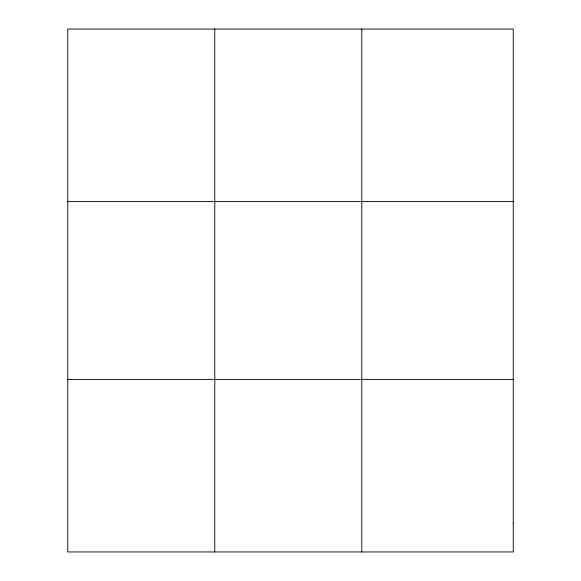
<?xml version="1.0" encoding="UTF-8"?>
<svg xmlns="http://www.w3.org/2000/svg" width="581" height="581" viewBox="0 0 581 581"><rect width="100%" height="100%" fill="white"/><g stroke="black" fill="none" stroke-linecap="round" stroke-linejoin="round"><path stroke-width="0.87" d="M214.767 29.05L214.767 551.95M361.781 29.05L361.781 551.95M67.752 201.607L513.248 201.607M67.752 379.393L513.248 379.393M513.248 523.19L513.248 551.95L67.752 551.95L67.752 29.05L513.248 29.05L513.248 523.19"/></g></svg>
